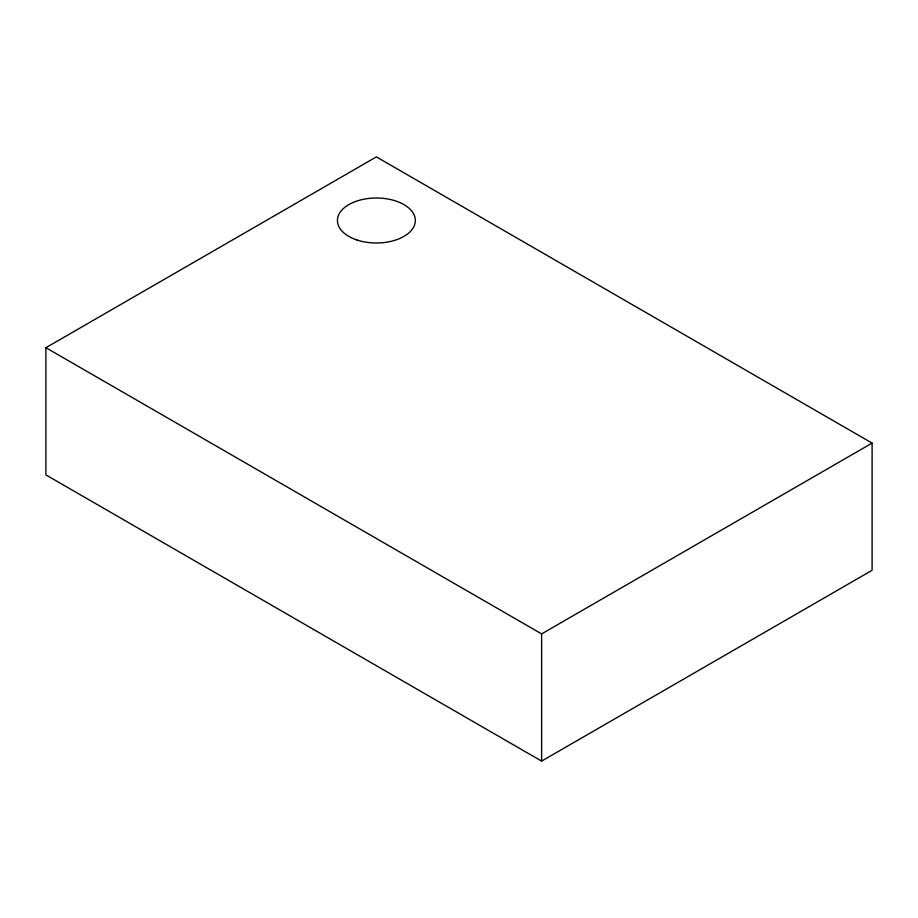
<?xml version="1.0" encoding="UTF-8"?>
<svg xmlns="http://www.w3.org/2000/svg" width="918" height="918" viewBox="0 0 918 918"><rect width="100%" height="100%" fill="white"/><g stroke="black" fill="none" stroke-linecap="round" stroke-linejoin="round"><path stroke-width="1.38" d="M45.9 347.704L376.38 156.898L872.1 443.096L872.1 570.296L541.62 761.102L45.9 474.904L45.9 347.704L541.62 633.902L872.1 443.096M541.62 633.902L541.62 761.102M356.907 239.977A38.946 22.491 0 0 0 415.326 220.504A38.946 22.491 0 0 0 356.907 201.019A38.946 22.491 0 0 0 356.907 239.977"/></g></svg>
